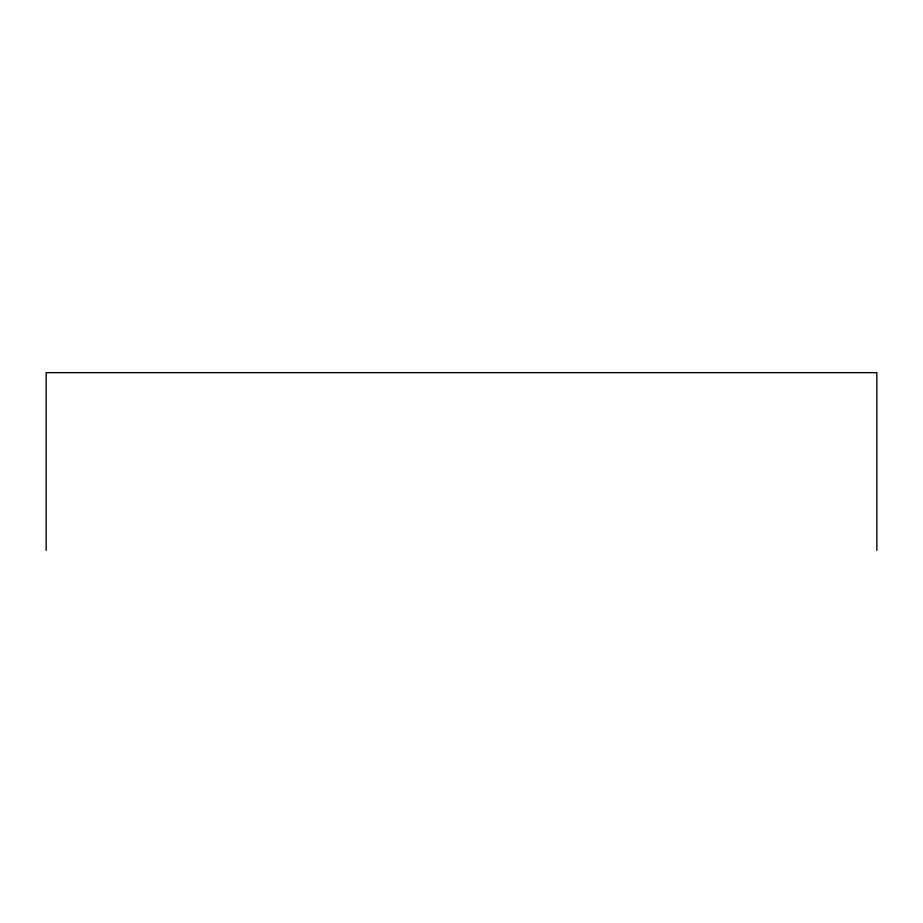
<?xml version="1.0" encoding="UTF-8"?>
<svg xmlns="http://www.w3.org/2000/svg" width="923" height="923" viewBox="0 0 923 923"><rect width="100%" height="100%" fill="white"/><g stroke="black" fill="none" stroke-linecap="round" stroke-linejoin="round"><path stroke-width="1.38" d="M876.85 550.35L876.85 372.65L46.15 372.65L46.15 550.35"/></g></svg>
